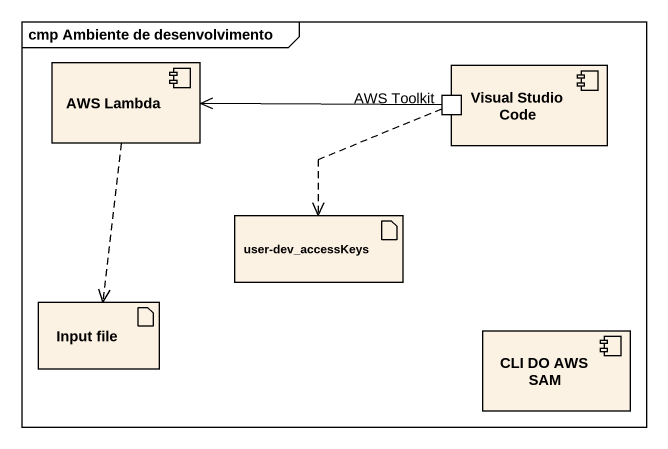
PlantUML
@startuml
mainframe cmp Ambiente de desenvolvimento
component "AWS Lambda" as AWS_Lambda
component "Visual Studio Code" as Visual_Studio_Code {
  port "AWS Toolkit" as AWS_Toolkit
}
artifact "user-dev_accessKeys" as user_dev_accessKeys
artifact "Input file" as Input_file
component "CLI DO AWS SAM" as CLI_DO_AWS_SAM
AWS_Lambda ..> Input_file
AWS_Toolkit -left-> AWS_Lambda
AWS_Toolkit ..> user_dev_accessKeys
@enduml
